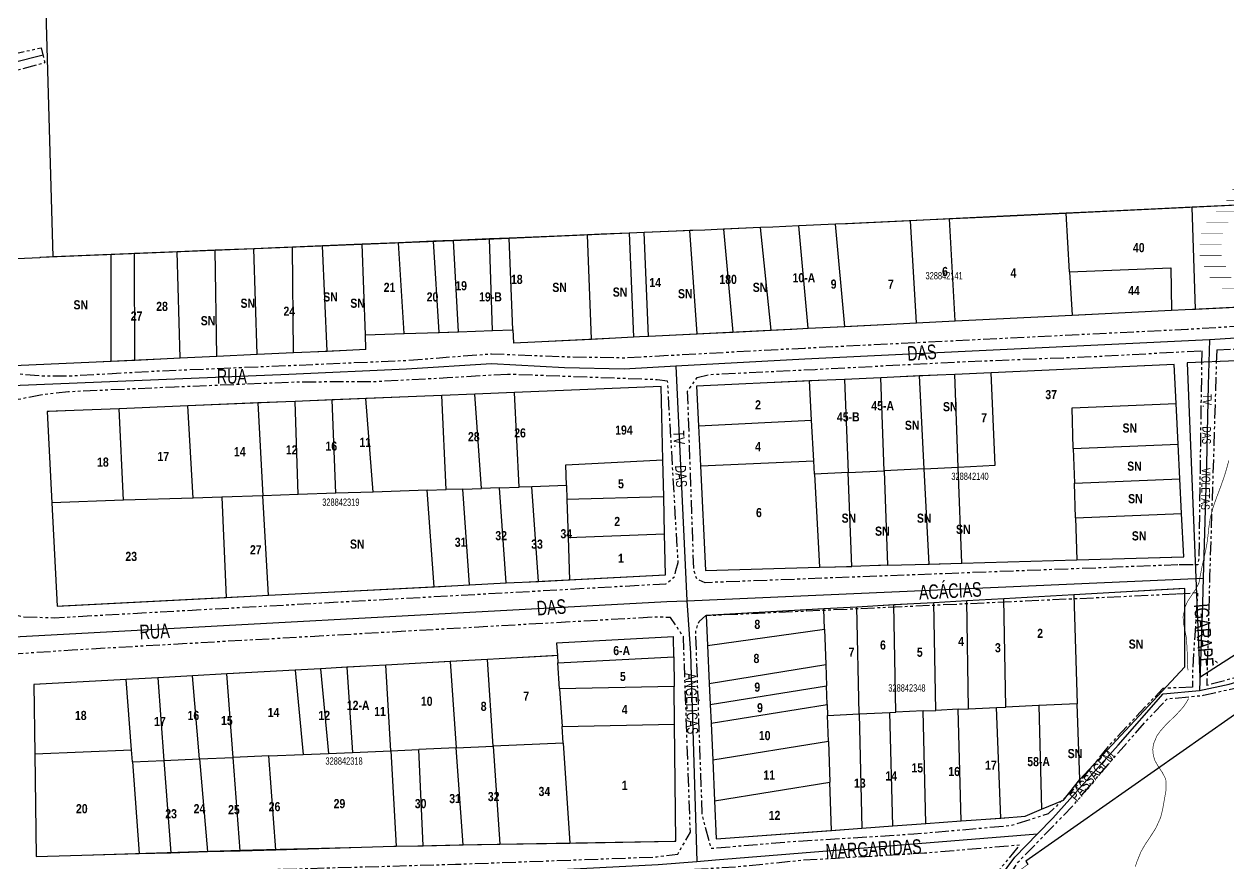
# Model space of a CAD drawing. Extents: x 204381 to 207261, y 4847713 to 4851061.
# Drawn here: x 204662.4 to 204992, y 4849590.3 to 4849820 of the extents above; entities that cross this region are included whole.
import ezdxf
from ezdxf.enums import TextEntityAlignment as Align

# ---------------------------------------------------------------- set-up
doc = ezdxf.new("R2010")
doc.units = 0
doc.header["$LTSCALE"] = 1.5
doc.header["$MEASUREMENT"] = 0
doc.linetypes.add('PHANTOMX2', pattern=[5, 2.5, -0.5, 0.5, -0.5, 0.5, -0.5])
for name, color, linetype in [('CD-MALHA-LOTES', 40, 'CONTINUOUS'), ('CD_TXT_QUADRA', 7, 'CONTINUOUS'), ('HD-AREA-SUJ-INUND', 170, 'CONTINUOUS'), ('HD-CURSO-PERENE', 170, 'CONTINUOUS'), ('HD-TXT-PERENE', 170, 'CONTINUOUS'), ('RU-QUADRAS', 210, 'CONTINUOUS'), ('SV-EIXO-RUA-N-PAV', 6, 'CONTINUOUS'), ('SV-RUA-NAO-PAV-S-GUIA-C-GUIA', 7, 'PHANTOMX2'), ('SV-TXT-RUA-N-PAV-S-GUIA-C-GUIA', 7, 'CONTINUOUS'), ('Th_NmrPort', 7, 'CONTINUOUS')]:
    doc.layers.add(name, color=color, linetype=linetype)
doc.styles.add('ARIAL', font='ARIAL.TTF')
doc.styles.get("Standard").update_dxf_attribs({"font": 'swisscbo.ttf'})

# ---------------------------------------------------------------- blocks, each defined once
blk = doc.blocks.new('*X4')
at = {"layer": 'HD-AREA-SUJ-INUND', "const_width": 0.13}
for points in [[(205055.050228, 4849861.621139), (205061.050228, 4849861.621614)], [(205065.050228, 4849861.621931), (205071.050228, 4849861.622406)], [(205075.050228, 4849861.622723), (205081.050228, 4849861.623198)], [(205085.050228, 4849861.623515), (205087.050228, 4849861.623673)], [(205087.050228, 4849861.623673), (205087.451775, 4849861.621463)], [(205032.646907, 4849858.620882), (205038.646907, 4849858.621223)], [(205042.646907, 4849858.621451), (205048.646907, 4849858.621792)], [(205052.646907, 4849858.62202), (205058.646907, 4849858.622361)], [(205062.646907, 4849858.622588), (205068.646907, 4849858.62293)], [(205072.646907, 4849858.623157), (205078.646907, 4849858.623498)], [(205082.646907, 4849858.623726), (205088.646907, 4849858.624067)], [(205092.646907, 4849858.624295), (205095.646907, 4849858.624465)], [(205095.646907, 4849858.624465), (205096.430331, 4849858.62152)], [(205020.190968, 4849852.620691), (205026.190968, 4849852.620983)], [(205024.639394, 4849855.620769), (205030.639394, 4849855.621076)], [(205030.190968, 4849852.621178), (205036.190968, 4849852.62147)], [(205034.639394, 4849855.62128), (205040.639394, 4849855.621587)], [(205040.190968, 4849852.621664), (205046.190968, 4849852.621956)], [(205044.639394, 4849855.621792), (205050.639394, 4849855.622099)], [(205050.190968, 4849852.622151), (205056.190968, 4849852.622443)], [(205054.639394, 4849855.622304), (205060.639394, 4849855.622611)], [(205060.190968, 4849852.622637), (205066.190968, 4849852.622929)], [(205064.639394, 4849855.622816), (205070.639394, 4849855.623123)], [(205070.190968, 4849852.623124), (205076.190968, 4849852.623416)], [(205074.639394, 4849855.623327), (205080.639394, 4849855.623634)], [(205080.190968, 4849852.623611), (205086.190968, 4849852.623902)], [(205084.639394, 4849855.623839), (205090.639394, 4849855.624146)], [(205090.190968, 4849852.624097), (205096.190968, 4849852.624389)], [(205094.639394, 4849855.624351), (205100.639394, 4849855.624658)], [(205100.190968, 4849852.624584), (205106.190968, 4849852.624876)], [(205017.927838, 4849849.620636), (205023.927838, 4849849.62092)], [(205027.927838, 4849849.62111), (205033.927838, 4849849.621394)], [(205037.927838, 4849849.621584), (205043.927838, 4849849.621868)], [(205047.927838, 4849849.622058), (205053.927838, 4849849.622342)], [(205057.927838, 4849849.622531), (205063.927838, 4849849.622816)], [(205067.927838, 4849849.623005), (205073.927838, 4849849.62329)], [(205077.927838, 4849849.623479), (205083.927838, 4849849.623764)], [(205087.927838, 4849849.623953), (205093.927838, 4849849.624238)], [(205097.927838, 4849849.624427), (205103.927838, 4849849.624712)], [(205107.927838, 4849849.624901), (205110.927838, 4849849.625043)], [(205110.927838, 4849849.625043), (205111.112619, 4849849.621568)], [(205016.27206, 4849846.620586), (205022.27206, 4849846.620866)], [(205026.27206, 4849846.621052), (205032.27206, 4849846.621331)], [(205036.27206, 4849846.621518), (205042.27206, 4849846.621797)], [(205046.27206, 4849846.621984), (205052.27206, 4849846.622263)], [(205056.27206, 4849846.62245), (205062.27206, 4849846.622729)], [(205066.27206, 4849846.622915), (205072.27206, 4849846.623195)], [(205076.27206, 4849846.623381), (205082.27206, 4849846.623661)], [(205086.27206, 4849846.623847), (205092.27206, 4849846.624127)], [(205096.27206, 4849846.624313), (205102.27206, 4849846.624593)], [(205106.27206, 4849846.624779), (205112.272059, 4849846.625058)], [(205015.170552, 4849843.620542), (205021.170552, 4849843.620818)], [(205025.170552, 4849843.621002), (205031.170552, 4849843.621278)], [(205035.170552, 4849843.621462), (205041.170552, 4849843.621738)], [(205045.170552, 4849843.621922), (205051.170552, 4849843.622198)], [(205055.170552, 4849843.622383), (205061.170552, 4849843.622659)], [(205065.170552, 4849843.622843), (205071.170552, 4849843.623119)], [(205075.170552, 4849843.623303), (205081.170552, 4849843.623579)], [(205085.170552, 4849843.623763), (205091.170552, 4849843.624039)], [(205095.170552, 4849843.624223), (205101.170552, 4849843.624499)], [(205105.170552, 4849843.624683), (205111.170552, 4849843.624959)], [(205013.845234, 4849840.620496), (205019.845234, 4849840.620768)], [(205023.845234, 4849840.62095), (205029.845234, 4849840.621223)], [(205033.845234, 4849840.621404), (205039.845234, 4849840.621677)], [(205043.845234, 4849840.621859), (205049.845234, 4849840.622131)], [(205053.845234, 4849840.622313), (205059.845234, 4849840.622586)], [(205063.845234, 4849840.622767), (205069.845234, 4849840.62304)], [(205073.845234, 4849840.623222), (205079.845234, 4849840.623494)], [(205083.845234, 4849840.623676), (205089.845234, 4849840.623948)], [(205093.845234, 4849840.62413), (205099.845234, 4849840.624403)], [(205103.845234, 4849840.624584), (205109.845234, 4849840.624857)], [(205113.845234, 4849840.625039), (205114.845234, 4849840.625084)], [(205114.845234, 4849840.625084), (205115.692177, 4849840.621514)], [(205012.388563, 4849837.620448), (205018.388563, 4849837.620718)], [(205022.388563, 4849837.620897), (205028.388563, 4849837.621167)], [(205032.388563, 4849837.621347), (205038.388563, 4849837.621616)], [(205042.388563, 4849837.621796), (205048.388563, 4849837.622065)], [(205052.388563, 4849837.622245), (205058.388563, 4849837.622514)], [(205062.388563, 4849837.622694), (205068.388563, 4849837.622963)], [(205072.388563, 4849837.623143), (205078.388563, 4849837.623412)], [(205082.388563, 4849837.623592), (205088.388563, 4849837.623862)], [(205092.388563, 4849837.624041), (205098.388563, 4849837.624311)], [(205102.388563, 4849837.62449), (205108.388563, 4849837.62476)], [(205112.388563, 4849837.624939), (205116.388563, 4849837.625119)], [(205116.388563, 4849837.625119), (205116.711155, 4849837.621492)], [(204990.921882, 4849834.620201), (204995.921881, 4849834.621135)], [(204995.921881, 4849834.621135), (204996.669595, 4849834.620258)], [(205009.672643, 4849834.620388), (205015.672643, 4849834.620654)], [(205019.672643, 4849834.620831), (205025.672643, 4849834.621097)], [(205029.672643, 4849834.621274), (205035.672643, 4849834.621539)], [(205039.672643, 4849834.621716), (205045.672643, 4849834.621982)], [(205049.672643, 4849834.622159), (205055.672643, 4849834.622425)], [(205059.672643, 4849834.622602), (205065.672643, 4849834.622868)], [(205069.672643, 4849834.623045), (205075.672643, 4849834.62331)], [(205079.672643, 4849834.623487), (205085.672643, 4849834.623753)], [(205089.672643, 4849834.62393), (205095.672643, 4849834.624196)], [(205099.672643, 4849834.624373), (205105.672643, 4849834.624639)], [(205109.672643, 4849834.624816), (205115.672643, 4849834.625081)], [(204989.393408, 4849831.620152), (204995.393408, 4849831.620397)], [(204999.393408, 4849831.62056), (205005.393408, 4849831.620804)], [(205009.393408, 4849831.620967), (205015.393408, 4849831.621212)], [(205019.393408, 4849831.621374), (205025.393408, 4849831.621619)], [(205029.393408, 4849831.621782), (205035.393408, 4849831.622026)], [(205039.393408, 4849831.622189), (205045.393408, 4849831.622434)], [(205049.393408, 4849831.622597), (205055.393408, 4849831.622841)], [(205059.393408, 4849831.623004), (205065.393408, 4849831.623248)], [(205069.393408, 4849831.623411), (205075.393408, 4849831.623656)], [(205079.393408, 4849831.623819), (205085.393408, 4849831.624063)], [(205089.393408, 4849831.624226), (205095.393408, 4849831.624471)], [(205099.393408, 4849831.624633), (205105.393408, 4849831.624878)], [(205109.393408, 4849831.625041), (205115.393408, 4849831.625285)], [(204990.408336, 4849828.620129), (204996.408336, 4849828.620374)], [(205000.408336, 4849828.620538), (205006.408336, 4849828.620783)], [(205010.408336, 4849828.620946), (205016.408336, 4849828.621191)], [(205020.408336, 4849828.621354), (205026.408336, 4849828.621599)], [(205030.408336, 4849828.621763), (205036.408336, 4849828.622008)], [(205040.408336, 4849828.622171), (205046.408336, 4849828.622416)], [(205050.408336, 4849828.622579), (205056.408336, 4849828.622824)], [(205060.408336, 4849828.622988), (205066.408336, 4849828.623232)], [(205070.408336, 4849828.623396), (205076.408336, 4849828.623641)], [(205080.408336, 4849828.623804), (205086.408336, 4849828.624049)], [(205090.408336, 4849828.624212), (205096.408336, 4849828.624457)], [(205100.408336, 4849828.624621), (205106.408336, 4849828.624866)], [(205110.408336, 4849828.625029), (205116.408336, 4849828.625274)], [(204991.669584, 4849825.620109), (204997.669584, 4849825.620355)], [(205001.669584, 4849825.620519), (205007.669584, 4849825.620764)], [(205011.669584, 4849825.620928), (205017.669584, 4849825.621174)], [(205021.669584, 4849825.621338), (205027.669584, 4849825.621583)], [(205031.669584, 4849825.621747), (205037.669584, 4849825.621993)], [(205041.669584, 4849825.622157), (205047.669584, 4849825.622403)], [(205051.669584, 4849825.622566), (205057.669584, 4849825.622812)], [(205061.669584, 4849825.622976), (205067.669584, 4849825.623222)], [(205071.669584, 4849825.623385), (205077.669584, 4849825.623631)], [(205081.669584, 4849825.623795), (205087.669584, 4849825.624041)], [(205091.669584, 4849825.624204), (205097.669584, 4849825.62445)], [(205101.669584, 4849825.624614), (205107.669584, 4849825.62486)], [(205111.669584, 4849825.625024), (205117.669584, 4849825.625269)], [(204993.108047, 4849822.62009), (204999.108047, 4849822.620337)], [(205003.108047, 4849822.620501), (205009.108047, 4849822.620748)], [(205013.108047, 4849822.620912), (205019.108047, 4849822.621159)], [(205023.108047, 4849822.621323), (205029.108047, 4849822.62157)], [(205033.108047, 4849822.621734), (205039.108047, 4849822.62198)], [(205043.108047, 4849822.622145), (205049.108047, 4849822.622391)], [(205053.108047, 4849822.622556), (205059.108047, 4849822.622802)], [(205063.108047, 4849822.622967), (205069.108047, 4849822.623213)], [(205073.108047, 4849822.623377), (205079.108047, 4849822.623624)], [(205083.108047, 4849822.623788), (205089.108047, 4849822.624035)], [(205093.108047, 4849822.624199), (205099.108047, 4849822.624446)], [(205103.108047, 4849822.62461), (205109.108047, 4849822.624857)], [(205113.108047, 4849822.625021), (205118.108047, 4849822.625226)], [(205118.108047, 4849822.625226), (205119.042246, 4849822.62135)], [(204994.901731, 4849819.620075), (205000.901731, 4849819.620323)], [(204996.818915, 4849816.620062), (205002.818915, 4849816.620311)], [(205004.901731, 4849819.620488), (205010.901731, 4849819.620736)], [(205006.818915, 4849816.620478), (205012.818915, 4849816.620728)], [(205014.901731, 4849819.620901), (205020.901731, 4849819.621149)], [(205016.818915, 4849816.620894), (205022.818915, 4849816.621144)], [(205024.901731, 4849819.621314), (205030.901731, 4849819.621562)], [(205026.818915, 4849816.621311), (205032.818915, 4849816.62156)], [(205034.901731, 4849819.621728), (205040.901731, 4849819.621975)], [(205036.818915, 4849816.621727), (205042.818915, 4849816.621977)], [(205044.901731, 4849819.622141), (205050.901731, 4849819.622388)], [(205046.818915, 4849816.622143), (205052.818915, 4849816.622393)], [(205054.901731, 4849819.622554), (205060.90173, 4849819.622801)], [(205056.818915, 4849816.622559), (205062.818915, 4849816.622809)], [(205064.90173, 4849819.622967), (205070.90173, 4849819.623214)], [(205066.818915, 4849816.622976), (205072.818915, 4849816.623226)], [(205074.90173, 4849819.62338), (205080.90173, 4849819.623627)], [(205076.818915, 4849816.623392), (205082.818915, 4849816.623642)], [(205084.90173, 4849819.623793), (205090.90173, 4849819.62404)], [(205086.818915, 4849816.623808), (205092.818915, 4849816.624058)], [(205094.90173, 4849819.624206), (205100.90173, 4849819.624453)], [(205096.818915, 4849816.624225), (205102.818915, 4849816.624474)], [(205104.90173, 4849819.624619), (205110.90173, 4849819.624866)], [(205106.818915, 4849816.624641), (205112.818915, 4849816.624891)], [(205114.90173, 4849819.625032), (205118.90173, 4849819.625197)], [(205116.818915, 4849816.625057), (205118.818915, 4849816.625141)], [(205118.818915, 4849816.625141), (205119.279241, 4849816.621286)], [(205118.90173, 4849819.625197), (205119.44247, 4849819.621321)], [(204998.824527, 4849813.620049), (205004.824527, 4849813.6203)], [(205008.824527, 4849813.620468), (205014.824527, 4849813.620719)], [(205018.824527, 4849813.620887), (205024.824527, 4849813.621139)], [(205028.824527, 4849813.621306), (205034.824527, 4849813.621558)], [(205038.824527, 4849813.621726), (205044.824527, 4849813.621977)], [(205048.824527, 4849813.622145), (205054.824527, 4849813.622397)], [(205058.824527, 4849813.622564), (205064.824527, 4849813.622816)], [(205068.824527, 4849813.622984), (205074.824527, 4849813.623235)], [(205078.824527, 4849813.623403), (205084.824527, 4849813.623654)], [(205088.824527, 4849813.623822), (205094.824527, 4849813.624074)], [(205098.824527, 4849813.624241), (205104.824527, 4849813.624493)], [(205108.824527, 4849813.624661), (205114.824527, 4849813.624912)], [(205118.824527, 4849813.62508), (205119.458692, 4849813.621255)], [(205000.36545, 4849810.620031), (205006.36545, 4849810.620284)], [(205010.36545, 4849810.620452), (205016.36545, 4849810.620704)], [(205020.36545, 4849810.620873), (205026.36545, 4849810.621125)], [(205030.36545, 4849810.621293), (205036.36545, 4849810.621546)], [(205040.36545, 4849810.621714), (205046.36545, 4849810.621967)], [(205050.36545, 4849810.622135), (205056.36545, 4849810.622387)], [(205060.36545, 4849810.622556), (205066.36545, 4849810.622808)], [(205070.36545, 4849810.622976), (205076.36545, 4849810.623229)], [(205080.36545, 4849810.623397), (205086.36545, 4849810.62365)], [(205090.36545, 4849810.623818), (205096.36545, 4849810.62407)], [(205100.36545, 4849810.624239), (205106.36545, 4849810.624491)], [(205110.36545, 4849810.624659), (205116.36545, 4849810.624912)], [(205001.467083, 4849807.620009), (205007.467083, 4849807.620261)], [(205011.467083, 4849807.620429), (205017.467083, 4849807.620681)], [(205021.467083, 4849807.620849), (205027.467083, 4849807.621101)], [(205031.467083, 4849807.621269), (205037.467083, 4849807.621521)], [(205041.467083, 4849807.621689), (205047.467083, 4849807.621941)], [(205051.467083, 4849807.622109), (205057.467083, 4849807.622361)], [(205061.467083, 4849807.622529), (205067.467083, 4849807.622781)], [(205071.467083, 4849807.62295), (205077.467083, 4849807.623202)], [(205081.467083, 4849807.62337), (205087.467083, 4849807.623622)], [(205091.467083, 4849807.62379), (205097.467083, 4849807.624042)], [(205101.467083, 4849807.62421), (205107.467083, 4849807.624462)], [(205111.467083, 4849807.62463), (205117.467083, 4849807.624882)], [(205121.467083, 4849807.62505), (205121.618651, 4849807.621211)], [(205001.936314, 4849804.619981), (205007.936314, 4849804.620231)], [(205011.936314, 4849804.620398), (205017.936314, 4849804.620648)], [(205021.936314, 4849804.620814), (205027.936314, 4849804.621064)], [(205031.936314, 4849804.621231), (205037.936314, 4849804.621481)], [(205041.936314, 4849804.621648), (205047.936314, 4849804.621898)], [(205051.936314, 4849804.622064), (205057.936314, 4849804.622315)], [(205061.936314, 4849804.622481), (205067.936314, 4849804.622731)], [(205071.936314, 4849804.622898), (205077.936314, 4849804.623148)], [(205081.936314, 4849804.623315), (205087.936314, 4849804.623565)], [(205091.936314, 4849804.623731), (205097.936314, 4849804.623982)], [(205101.936314, 4849804.624148), (205107.936314, 4849804.624398)], [(205111.936314, 4849804.624565), (205117.936314, 4849804.624815)], [(205121.936314, 4849804.624982), (205123.936314, 4849804.625065)], [(205123.936314, 4849804.625065), (205124.124342, 4849804.621203)], [(205002.099718, 4849801.619949), (205008.099718, 4849801.620197)], [(205012.099718, 4849801.620363), (205018.099718, 4849801.62061)], [(205022.099718, 4849801.620776), (205028.099718, 4849801.621023)], [(205032.099718, 4849801.621189), (205038.099718, 4849801.621437)], [(205042.099718, 4849801.621602), (205048.099718, 4849801.62185)], [(205052.099718, 4849801.622015), (205058.099718, 4849801.622263)], [(205062.099718, 4849801.622428), (205068.099718, 4849801.622676)], [(205072.099718, 4849801.622841), (205078.099718, 4849801.623089)], [(205082.099718, 4849801.623254), (205088.099718, 4849801.623502)], [(205092.099718, 4849801.623667), (205098.099718, 4849801.623915)], [(205102.099718, 4849801.624081), (205108.099718, 4849801.624328)], [(205112.099718, 4849801.624494), (205118.099718, 4849801.624742)], [(205122.099718, 4849801.624907), (205126.099718, 4849801.625072)], [(205126.099718, 4849801.625072), (205126.582034, 4849801.621194)], [(205002.047956, 4849798.619916), (205008.047956, 4849798.620162)], [(205012.047956, 4849798.620326), (205018.047956, 4849798.620572)], [(205022.047956, 4849798.620736), (205028.047956, 4849798.620982)], [(205032.047956, 4849798.621146), (205038.047956, 4849798.621392)], [(205042.047956, 4849798.621556), (205048.047956, 4849798.621802)], [(205052.047956, 4849798.621966), (205058.047956, 4849798.622212)], [(205062.047956, 4849798.622377), (205068.047956, 4849798.622623)], [(205072.047956, 4849798.622787), (205078.047956, 4849798.623033)], [(205082.047956, 4849798.623197), (205088.047956, 4849798.623443)], [(205092.047956, 4849798.623607), (205098.047956, 4849798.623853)], [(205102.047956, 4849798.624017), (205108.047956, 4849798.624263)], [(205112.047956, 4849798.624427), (205118.047956, 4849798.624673)], [(205122.047956, 4849798.624837), (205128.047956, 4849798.625083)], [(205001.764401, 4849795.61988), (205007.764401, 4849795.620125)], [(205011.764401, 4849795.620288), (205017.764401, 4849795.620532)], [(205021.764401, 4849795.620695), (205027.764401, 4849795.62094)], [(205031.764401, 4849795.621103), (205037.764401, 4849795.621348)], [(205041.764401, 4849795.621511), (205047.764401, 4849795.621755)], [(205051.764401, 4849795.621918), (205057.764401, 4849795.622163)], [(205061.764401, 4849795.622326), (205067.764401, 4849795.62257)], [(205071.764401, 4849795.622734), (205077.764401, 4849795.622978)], [(205081.764401, 4849795.623141), (205087.764401, 4849795.623386)], [(205091.764401, 4849795.623549), (205097.764401, 4849795.623793)], [(205101.764401, 4849795.623956), (205107.764401, 4849795.624201)], [(205111.764401, 4849795.624364), (205117.764401, 4849795.624609)], [(205121.764401, 4849795.624772), (205127.764401, 4849795.625016)], [(205001.403694, 4849792.619843), (205007.403694, 4849792.620089)], [(205011.403694, 4849792.620252), (205017.403694, 4849792.620497)], [(205021.403694, 4849792.620661), (205027.403694, 4849792.620906)], [(205031.403694, 4849792.621069), (205037.403694, 4849792.621315)], [(205041.403694, 4849792.621478), (205047.403694, 4849792.621723)], [(205051.403694, 4849792.621887), (205057.403694, 4849792.622132)], [(205061.403694, 4849792.622295), (205067.403694, 4849792.62254)], [(205071.403694, 4849792.622704), (205077.403694, 4849792.622949)], [(205081.403694, 4849792.623113), (205087.403694, 4849792.623358)], [(205091.403694, 4849792.623521), (205097.403694, 4849792.623766)], [(205101.403694, 4849792.62393), (205107.403694, 4849792.624175)], [(205111.403694, 4849792.624338), (205117.403694, 4849792.624584)], [(205121.403694, 4849792.624747), (205127.403694, 4849792.624992)], [(205001.791226, 4849789.619814), (205007.791226, 4849789.620189)], [(205011.791226, 4849789.620439), (205017.791226, 4849789.620814)], [(205021.791226, 4849789.621064), (205027.791226, 4849789.621439)], [(205031.791226, 4849789.621689), (205037.791226, 4849789.622064)], [(205041.791226, 4849789.622313), (205047.791226, 4849789.622688)], [(205051.791226, 4849789.622938), (205053.791226, 4849789.623063)], [(205053.791226, 4849789.623063), (205054.373496, 4849789.62034)], [(205089.143393, 4849789.620688), (205095.143393, 4849789.621135)], [(205099.143393, 4849789.621433), (205105.143393, 4849789.62188)], [(205109.143393, 4849789.622177), (205115.143393, 4849789.622624)], [(205119.143393, 4849789.622922), (205125.143393, 4849789.623369)], [(205002.214136, 4849786.619786), (205008.214136, 4849786.620407)], [(205002.687933, 4849783.619757), (205008.687932, 4849783.620442)], [(205012.214136, 4849786.620821), (205018.214136, 4849786.621442)], [(205012.687932, 4849783.620899), (205017.687932, 4849783.62147)], [(205017.687932, 4849783.62147), (205018.147095, 4849783.619912)], [(205001.249477, 4849780.61971), (205007.249477, 4849780.620398)], [(205011.249477, 4849780.620856), (205016.249477, 4849780.621429)], [(205016.249477, 4849780.621429), (205016.588724, 4849780.619863)], [(204997.294242, 4849777.619637), (205003.294242, 4849777.620266)], [(205007.294242, 4849777.620685), (205013.294242, 4849777.621314)], [(204993.223717, 4849774.619564), (204999.223717, 4849774.620151)], [(205003.223717, 4849774.620543), (205009.223717, 4849774.621131)], [(205013.223717, 4849774.621522), (205014.223717, 4849774.62162)], [(205014.223717, 4849774.62162), (205014.296065, 4849774.619774)], [(204991.516373, 4849771.619514), (204997.516373, 4849771.6201)], [(205001.516373, 4849771.620491), (205007.516373, 4849771.621077)], [(205011.516373, 4849771.621468), (205012.516373, 4849771.621566)], [(205012.516373, 4849771.621566), (205012.673795, 4849771.619725)], [(204988.753387, 4849768.619453), (204994.753387, 4849768.620036)], [(204998.753387, 4849768.620425), (205004.753387, 4849768.621008)], [(205008.753387, 4849768.621397), (205009.753387, 4849768.621494)], [(205009.753387, 4849768.621494), (205010.157018, 4849768.619667)], [(204986.117361, 4849765.619394), (204992.117361, 4849765.619973)], [(204996.117361, 4849765.620359), (205002.117361, 4849765.620938)], [(205006.117361, 4849765.621324), (205007.117361, 4849765.62142)], [(205007.117361, 4849765.62142), (205007.827034, 4849765.619611)], [(204984.619025, 4849762.619346), (204990.619025, 4849762.61993)], [(204994.619025, 4849762.62032), (205000.619025, 4849762.620905)], [(205004.619025, 4849762.621294), (205005.619025, 4849762.621392)], [(205005.619025, 4849762.621392), (205005.907284, 4849762.619558)], [(204984.240972, 4849759.619309), (204990.240972, 4849759.619904)], [(204994.240972, 4849759.620302), (205000.240972, 4849759.620897)], [(205004.240972, 4849759.621294), (205004.742053, 4849759.619514)], [(204984.243905, 4849756.619276), (204990.243905, 4849756.619884)], [(204994.243905, 4849756.62029), (205000.243905, 4849756.620898)], [(204985.423269, 4849753.619255), (204991.423269, 4849753.619891)], [(204986.946619, 4849750.619237), (204992.946619, 4849750.619935)], [(204995.423269, 4849753.620316), (205001.423269, 4849753.620952)], [(204996.946619, 4849750.6204), (205000.946619, 4849750.620866)], [(205000.946619, 4849750.620866), (205001.833793, 4849750.619386)], [(204990.386226, 4849747.619238), (204996.386226, 4849747.620117)]]:
    blk.add_lwpolyline(points, dxfattribs=at)

msp = doc.modelspace()

# ---------------------------------------------------------------- linework, layer by layer
at = {"layer": 'CD-MALHA-LOTES'}
for points in [[(204670.42, 4849756.19), (204667.48, 4849858.32)], [(205004.17, 4849770.84), (204982.22, 4849769.79)], [(204932.36, 4849767.41), (204915.77, 4849766.62)], [(204982.22, 4849769.79), (204959.64, 4849768.72)], [(204853.91, 4849763.78), (204848.79, 4849763.57)], [(204864.05, 4849764.23), (204853.91, 4849763.78)], [(204878.53, 4849764.88), (204874.52, 4849764.7)], [(204884.59, 4849765.14), (204878.53, 4849764.88)], [(204905.1, 4849766.11), (204887.86, 4849765.29)], [(204780.01, 4849760.72), (204777.05, 4849760.6)], [(204795.21, 4849761.35), (204789.81, 4849761.13)], [(204828.09, 4849762.71), (204820.39, 4849762.39)], [(204832.19, 4849762.88), (204828.09, 4849762.71)], [(204704.33, 4849757.59), (204697.46, 4849757.31)], [(204725.37, 4849758.46), (204714.72, 4849758.02)], [(204670.42, 4849756.19), (204666.74, 4849756.04)], [(204686.24, 4849756.84), (204670.42, 4849756.19)], [(204690.98, 4849757.04), (204686.24, 4849756.84)], [(204949.34, 4849740.26), (204976.52, 4849741.61)], [(204980.31, 4849741.8), (204983.07, 4849741.93)], [(204983.07, 4849741.93), (205005.25, 4849743.03)], [(204887.13, 4849737.17), (204906.7, 4849738.14)], [(204906.7, 4849738.14), (204917.36, 4849738.67)], [(204917.36, 4849738.67), (204949.34, 4849740.26)], [(204755.87, 4849734.83), (204766.45, 4849735.19)], [(204781.31, 4849735.7), (204790.68, 4849736.02)], [(204817.8, 4849733.72), (204829.27, 4849734.29)], [(204846.69, 4849735.16), (204850.38, 4849735.34)], [(204850.38, 4849735.34), (204856.46, 4849735.64)], [(204856.46, 4849735.64), (204866.95, 4849736.16)], [(204866.95, 4849736.16), (204872.58, 4849736.44)], [(204745.42, 4849730.43), (204756.01, 4849730.92)], [(204796.4, 4849732.66), (204817.8, 4849733.72)], [(204659.62, 4849726.43), (204686.24, 4849727.67)], [(204692.75, 4849727.97), (204705.14, 4849728.55)], [(204705.14, 4849728.55), (204715.16, 4849729.02)]]:
    msp.add_lwpolyline(points, dxfattribs=at)
at = {"layer": 'CD-MALHA-LOTES', "linetype": 'Continuous'}
for points in [[(204947.74, 4849768.15), (204932.36, 4849767.41)], [(204959.64, 4849768.72), (204947.74, 4849768.15)], [(204948.66, 4849752.08), (204947.74, 4849768.15)], [(204983.07, 4849741.93), (204982.22, 4849769.79)], [(204853.91, 4849763.78), (204856.46, 4849735.64)], [(204867.43, 4849764.38), (204864.05, 4849764.23)], [(204866.95, 4849736.16), (204864.05, 4849764.23)], [(204874.52, 4849764.7), (204867.43, 4849764.38)], [(204877.06, 4849736.67), (204874.52, 4849764.7)], [(204887.13, 4849737.17), (204884.59, 4849765.14)], [(204915.77, 4849766.62), (204905.1, 4849766.11)], [(204906.7, 4849738.14), (204905.1, 4849766.11)], [(204917.36, 4849738.67), (204915.77, 4849766.62)], [(204774.55, 4849760.5), (204764.94, 4849760.1)], [(204777.05, 4849760.6), (204774.55, 4849760.5)], [(204776.06, 4849735.52), (204774.55, 4849760.5)], [(204789.81, 4849761.13), (204780.01, 4849760.72)], [(204781.31, 4849735.7), (204780.01, 4849760.72)], [(204790.68, 4849736.02), (204789.81, 4849761.13)], [(204808.38, 4849761.9), (204795.21, 4849761.35)], [(204796.25, 4849736.21), (204795.21, 4849761.35)], [(204816.63, 4849762.24), (204808.38, 4849761.9)], [(204820.39, 4849762.39), (204816.63, 4849762.24)], [(204817.8, 4849733.72), (204816.63, 4849762.24)], [(204828.09, 4849762.71), (204829.27, 4849734.29)], [(204840.97, 4849763.25), (204832.19, 4849762.88)], [(204833.36, 4849734.5), (204832.19, 4849762.88)], [(204844.67, 4849763.4), (204840.97, 4849763.25)], [(204848.79, 4849763.57), (204844.67, 4849763.4)], [(204846.69, 4849735.16), (204844.67, 4849763.4)], [(204692.67, 4849757.11), (204690.98, 4849757.04)], [(204697.46, 4849757.31), (204692.67, 4849757.11)], [(204692.75, 4849727.97), (204692.67, 4849757.11)], [(204714.72, 4849758.02), (204704.33, 4849757.59)], [(204705.14, 4849728.55), (204704.33, 4849757.59)], [(204715.16, 4849729.02), (204714.72, 4849758.02)], [(204731.25, 4849758.71), (204725.37, 4849758.46)], [(204726.25, 4849729.53), (204725.37, 4849758.46)], [(204735.91, 4849758.9), (204731.25, 4849758.71)], [(204744.09, 4849759.24), (204735.91, 4849758.9)], [(204736.2, 4849730), (204735.91, 4849758.9)], [(204754.98, 4849759.69), (204744.09, 4849759.24)], [(204745.42, 4849730.43), (204744.09, 4849759.24)], [(204764.94, 4849760.1), (204754.98, 4849759.69)], [(204755.87, 4849734.83), (204754.98, 4849759.69)], [(204766.45, 4849735.19), (204764.94, 4849760.1)], [(204686.24, 4849727.67), (204686.24, 4849756.84)], [(204948.66, 4849752.08), (204976.4, 4849753.22), (204976.52, 4849741.61)], [(204948.66, 4849752.08), (204949.34, 4849740.26)], [(204976.52, 4849741.61), (204980.31, 4849741.8)], [(204756.01, 4849730.92), (204755.87, 4849734.83)], [(204766.45, 4849735.19), (204776.06, 4849735.52)], [(204776.06, 4849735.52), (204781.31, 4849735.7)], [(204790.68, 4849736.02), (204796.25, 4849736.21)], [(204796.25, 4849736.21), (204796.4, 4849732.66)], [(204829.27, 4849734.29), (204830.89, 4849734.37)], [(204830.89, 4849734.37), (204833.36, 4849734.5)], [(204833.36, 4849734.5), (204846.69, 4849735.16)], [(204872.58, 4849736.44), (204877.06, 4849736.67)], [(204877.06, 4849736.67), (204887.13, 4849737.17)], [(204686.24, 4849727.67), (204692.75, 4849727.97)], [(204715.16, 4849729.02), (204726.25, 4849729.53)], [(204726.25, 4849729.53), (204736.2, 4849730)], [(204736.2, 4849730), (204745.42, 4849730.43)], [(205008.03, 4849728.32), (204980.86, 4849727.2)], [(204927.14, 4849724.48), (204917.19, 4849724.03)], [(204948.95, 4849725.46), (204927.14, 4849724.48)], [(204928.31, 4849699.17), (204927.14, 4849724.48)], [(204980.86, 4849727.2), (204984.31, 4849641.11)], [(204887.06, 4849722.68), (204877.4, 4849722.24)], [(204877.99, 4849711.5), (204877.4, 4849722.24)], [(204896.95, 4849723.12), (204887.06, 4849722.68)], [(204887.06, 4849722.68), (204888.04, 4849697.16)], [(204907.56, 4849723.6), (204896.95, 4849723.12)], [(204897.87, 4849697.65), (204896.95, 4849723.12)], [(204917.19, 4849724.03), (204907.56, 4849723.6)], [(204908.86, 4849698.2), (204907.56, 4849723.6)], [(204918.17, 4849698.66), (204917.19, 4849724.03)], [(204776.83, 4849718.27), (204756.03, 4849717.42)], [(204785.83, 4849718.64), (204776.83, 4849718.27)], [(204778.01, 4849692.5), (204776.83, 4849718.27)], [(204796.7, 4849719.08), (204785.83, 4849718.64)], [(204787.69, 4849692.83), (204785.83, 4849718.64)], [(204797.97, 4849693.17), (204796.7, 4849719.08)], [(204707.22, 4849715.42), (204688.43, 4849714.65)], [(204689.65, 4849689.56), (204688.43, 4849714.65)], [(204726.43, 4849716.21), (204707.22, 4849715.42)], [(204708.68, 4849690.19), (204707.22, 4849715.42)], [(204736.63, 4849716.62), (204726.43, 4849716.21)], [(204726.43, 4849716.21), (204727.81, 4849690.83)], [(204746.77, 4849717.04), (204736.63, 4849716.62)], [(204737.44, 4849691.15), (204736.63, 4849716.62)], [(204756.03, 4849717.42), (204746.77, 4849717.04)], [(204747.79, 4849691.5), (204746.77, 4849717.04)], [(204757.95, 4849691.83), (204756.03, 4849717.42)], [(204978.35, 4849704.93), (204977.8, 4849716.03)], [(204847.07, 4849709.93), (204877.99, 4849711.5)], [(204878.61, 4849700.37), (204877.99, 4849711.5)], [(204847.07, 4849709.93), (204847.59, 4849699.01)], [(204949.66, 4849703.74), (204978.35, 4849704.93)], [(204978.82, 4849695.46), (204978.35, 4849704.93)], [(204949.66, 4849703.74), (204949.97, 4849694.26)], [(204837.55, 4849690.52), (204837.3, 4849700.67)], [(204847.59, 4849699.01), (204878.61, 4849700.37)], [(204878.81, 4849696.7), (204878.61, 4849700.37)], [(204908.86, 4849698.2), (204897.87, 4849697.65)], [(204908.86, 4849698.2), (204918.17, 4849698.66)], [(204910.2, 4849672.09), (204908.86, 4849698.2)], [(204918.17, 4849698.66), (204928.31, 4849699.17)], [(204919.18, 4849672.35), (204918.17, 4849698.66)], [(204888.04, 4849697.16), (204878.81, 4849696.7)], [(204878.81, 4849696.7), (204880.22, 4849671.23)], [(204888.04, 4849697.16), (204897.87, 4849697.65)], [(204889.02, 4849671.48), (204888.04, 4849697.16)], [(204897.87, 4849697.65), (204898.81, 4849671.76)], [(204949.97, 4849694.26), (204978.82, 4849695.46)], [(204979.29, 4849685.98), (204978.82, 4849695.46)], [(204747.79, 4849691.5), (204737.44, 4849691.15)], [(204757.95, 4849691.83), (204747.79, 4849691.5)], [(204772.8, 4849692.33), (204757.95, 4849691.83)], [(204772.8, 4849692.33), (204778.01, 4849692.5)], [(204774.65, 4849665.9), (204772.8, 4849692.33)], [(204782.53, 4849692.65), (204778.01, 4849692.5)], [(204782.53, 4849692.65), (204787.69, 4849692.83)], [(204784.37, 4849666.4), (204782.53, 4849692.65)], [(204792.56, 4849692.99), (204787.69, 4849692.83)], [(204792.56, 4849692.99), (204797.97, 4849693.17)], [(204794.39, 4849666.92), (204792.56, 4849692.99)], [(204801.44, 4849693.28), (204797.97, 4849693.17)], [(204810.89, 4849693.6), (204801.44, 4849693.28)], [(204803.25, 4849667.37), (204801.44, 4849693.28)], [(204810.89, 4849693.6), (204811.01, 4849689.82)], [(204950.29, 4849684.77), (204949.97, 4849694.26)], [(204689.65, 4849689.56), (204670.03, 4849688.9)], [(204708.68, 4849690.19), (204689.65, 4849689.56)], [(204716.6, 4849690.46), (204708.68, 4849690.19)], [(204727.81, 4849690.83), (204716.6, 4849690.46)], [(204716.6, 4849690.46), (204717.79, 4849662.98)], [(204737.44, 4849691.15), (204727.81, 4849690.83)], [(204729.3, 4849663.57), (204727.81, 4849690.83)], [(204837.55, 4849690.52), (204811.01, 4849689.82)], [(204811.01, 4849689.82), (204811.35, 4849679.35)], [(204837.79, 4849680.34), (204837.55, 4849690.52)], [(204950.29, 4849684.77), (204979.29, 4849685.98)], [(204950.29, 4849684.77), (204950.66, 4849673.25)], [(204979.88, 4849674.09), (204979.29, 4849685.98)], [(204811.35, 4849679.35), (204837.79, 4849680.34)], [(204811.35, 4849679.35), (204811.73, 4849667.81)], [(204880.22, 4849671.23), (204889.02, 4849671.48)], [(204898.81, 4849671.76), (204889.02, 4849671.48)], [(204898.81, 4849671.76), (204910.2, 4849672.09)], [(204910.2, 4849672.09), (204919.18, 4849672.35)], [(204919.18, 4849672.35), (204950.66, 4849673.25)], [(204950.66, 4849673.25), (204979.88, 4849674.09)], [(204729.3, 4849663.57), (204774.65, 4849665.9)], [(204774.65, 4849665.9), (204784.37, 4849666.4)], [(204784.37, 4849666.4), (204794.39, 4849666.92)], [(204794.39, 4849666.92), (204803.25, 4849667.37)], [(204803.25, 4849667.37), (204811.73, 4849667.81)], [(204717.79, 4849662.98), (204729.3, 4849663.57)], [(204911.52, 4849661.53), (204900.53, 4849660.91)], [(204920.48, 4849662.03), (204911.52, 4849661.53)], [(204912.03, 4849632.05), (204911.52, 4849661.53)], [(204930.67, 4849662.61), (204920.48, 4849662.03)], [(204920.99, 4849632.46), (204920.48, 4849662.03)], [(204949.82, 4849663.68), (204930.67, 4849662.61)], [(204931.18, 4849632.94), (204930.67, 4849662.61)], [(204949.82, 4849663.68), (204950.72, 4849633.84)], [(204890.37, 4849660.34), (204881.4, 4849659.83)], [(204881.59, 4849654.27), (204881.4, 4849659.83)], [(204900.53, 4849660.91), (204890.37, 4849660.34)], [(204891.06, 4849631.07), (204890.37, 4849660.34)], [(204901.03, 4849631.54), (204900.53, 4849660.91)], [(205034.99, 4849659.76), (204936.64, 4849590.71)], [(204984.31, 4849641.11), (205010.56, 4849657.98)], [(204849.55, 4849649.81), (204881.59, 4849654.27)], [(204881.59, 4849654.27), (204881.93, 4849644.57)], [(204808.19, 4849650.45), (204808.42, 4849647.03)], [(204849.55, 4849649.81), (204850.01, 4849639.41)], [(204779.1, 4849645.42), (204761.46, 4849644.44)], [(204789.27, 4849645.98), (204779.1, 4849645.42)], [(204779.1, 4849645.42), (204780.76, 4849621.78)], [(204808.42, 4849647.03), (204789.27, 4849645.98)], [(204790.86, 4849622.21), (204789.27, 4849645.98)], [(204808.42, 4849647.03), (204808.55, 4849645.07)], [(204808.55, 4849645.07), (204840.29, 4849646.71)], [(204809.03, 4849637.95), (204808.55, 4849645.07)], [(204840.29, 4849646.71), (204840.39, 4849638.58)], [(204717.97, 4849642.04), (204708.51, 4849641.52)], [(204736.68, 4849643.07), (204717.97, 4849642.04)], [(204719.69, 4849619.14), (204717.97, 4849642.04)], [(204743.59, 4849643.45), (204736.68, 4849643.07)], [(204736.68, 4849643.07), (204738.87, 4849619.97)], [(204750.78, 4849643.85), (204743.59, 4849643.45)], [(204743.59, 4849643.45), (204745.79, 4849620.27)], [(204761.46, 4849644.44), (204750.78, 4849643.85)], [(204750.78, 4849643.85), (204752.34, 4849620.55)], [(204762.82, 4849621), (204761.46, 4849644.44)], [(204850.01, 4849639.41), (204881.93, 4849644.57)], [(204881.93, 4849644.57), (204882.13, 4849638.77)], [(204699.01, 4849640.99), (204690.39, 4849640.52)], [(204691.84, 4849621.24), (204690.39, 4849640.52)], [(204708.51, 4849641.52), (204699.01, 4849640.99)], [(204699.01, 4849640.99), (204700.72, 4849618.32)], [(204710.46, 4849618.74), (204708.51, 4849641.52)], [(204840.39, 4849638.58), (204809.03, 4849637.95)], [(204840.5, 4849628.25), (204840.39, 4849638.58)], [(204850.01, 4849639.41), (204850.27, 4849633.61)], [(204850.27, 4849633.61), (204882.13, 4849638.77)], [(204882.3, 4849633.67), (204882.13, 4849638.77)], [(204809.03, 4849637.95), (204809.72, 4849627.63)], [(204850.27, 4849633.61), (204850.5, 4849628.52)], [(204850.5, 4849628.52), (204882.3, 4849633.67)], [(204882.3, 4849633.67), (204882.4, 4849630.67)], [(204908.53, 4849631.88), (204901.03, 4849631.54)], [(204908.53, 4849631.88), (204912.03, 4849632.05)], [(204909.3, 4849601.06), (204908.53, 4849631.88)], [(204918.18, 4849632.33), (204912.03, 4849632.05)], [(204918.18, 4849632.33), (204920.99, 4849632.46)], [(204918.95, 4849601.76), (204918.18, 4849632.33)], [(204920.99, 4849632.46), (204928.66, 4849632.82)], [(204928.66, 4849632.82), (204931.18, 4849632.94)], [(204929.79, 4849602.55), (204928.66, 4849632.82)], [(204940.18, 4849633.35), (204931.18, 4849632.94)], [(204950.72, 4849633.84), (204940.18, 4849633.35)], [(204940.18, 4849633.35), (204940.95, 4849604.95)], [(204951.48, 4849613.15), (204950.72, 4849633.84)], [(204882.4, 4849630.67), (204891.06, 4849631.07)], [(204882.65, 4849623.53), (204882.4, 4849630.67)], [(204891.06, 4849631.07), (204899.45, 4849631.46)], [(204891.06, 4849631.07), (204891.79, 4849599.78)], [(204899.45, 4849631.46), (204901.03, 4849631.54)], [(204900.23, 4849600.4), (204899.45, 4849631.46)], [(204809.72, 4849627.63), (204840.5, 4849628.25)], [(204810.03, 4849623.04), (204809.72, 4849627.63)], [(204850.5, 4849628.52), (204850.95, 4849618.4)], [(204780.76, 4849621.78), (204790.86, 4849622.21)], [(204810.03, 4849623.04), (204790.86, 4849622.21)], [(204790.86, 4849622.21), (204792.66, 4849595.37)], [(204810.03, 4849623.04), (204811.85, 4849595.71)], [(204882.65, 4849623.53), (204850.95, 4849618.4)], [(204882.65, 4849623.53), (204883.03, 4849612.38)], [(204665.36, 4849620.12), (204691.84, 4849621.24)], [(204665.36, 4849620.12), (204665.72, 4849592)], [(204692.09, 4849617.95), (204691.84, 4849621.24)], [(204700.72, 4849618.32), (204710.46, 4849618.74)], [(204710.46, 4849618.74), (204719.69, 4849619.14)], [(204710.46, 4849618.74), (204712.62, 4849593.36)], [(204729.44, 4849619.56), (204719.69, 4849619.14)], [(204721.6, 4849593.62), (204719.69, 4849619.14)], [(204729.44, 4849619.56), (204738.87, 4849619.97)], [(204731.37, 4849593.9), (204729.44, 4849619.56)], [(204738.87, 4849619.97), (204745.79, 4849620.27)], [(204745.79, 4849620.27), (204752.34, 4849620.55)], [(204752.34, 4849620.55), (204762.82, 4849621)], [(204762.82, 4849621), (204770.45, 4849621.33)], [(204762.82, 4849621), (204764.33, 4849594.85)], [(204780.76, 4849621.78), (204770.45, 4849621.33)], [(204771.67, 4849594.99), (204770.45, 4849621.33)], [(204782.62, 4849595.18), (204780.76, 4849621.78)], [(204692.09, 4849617.95), (204700.72, 4849618.32)], [(204692.09, 4849617.95), (204693.97, 4849592.82)], [(204700.72, 4849618.32), (204702.61, 4849593.07)], [(204850.95, 4849618.4), (204851.45, 4849607.27)], [(204851.45, 4849607.27), (204883.03, 4849612.38)], [(204883.49, 4849599.17), (204883.03, 4849612.38)], [(204918.95, 4849601.76), (204929.79, 4849602.55)], [(204883.49, 4849599.17), (204891.79, 4849599.78)], [(204891.79, 4849599.78), (204900.23, 4849600.4)], [(204900.23, 4849600.4), (204909.3, 4849601.06)], [(204909.3, 4849601.06), (204918.95, 4849601.76)], [(204792.66, 4849595.37), (204811.85, 4849595.71)], [(204665.72, 4849592), (204693.97, 4849592.82)], [(204693.97, 4849592.82), (204702.61, 4849593.07)], [(204702.61, 4849593.07), (204712.62, 4849593.36)], [(204712.62, 4849593.36), (204721.6, 4849593.62)], [(204721.6, 4849593.62), (204731.37, 4849593.9)], [(204764.33, 4849594.85), (204771.67, 4849594.99)], [(204771.67, 4849594.99), (204782.62, 4849595.18)], [(204782.62, 4849595.18), (204792.66, 4849595.37)], [(204936.64, 4849590.71), (204937.22, 4849589.86)]]:
    msp.add_lwpolyline(points, dxfattribs=at)
at = {"layer": 'CD-MALHA-LOTES', "linetype": 'Continuous', "flags": 128}
for points in [[(204887.86, 4849765.29), (204884.59, 4849765.14)], [(204659.62, 4849726.43), (204658.35, 4849755.69), (204666.74, 4849756.04)], [(204977.8, 4849716.03), (204977.27, 4849726.74), (204948.95, 4849725.46)], [(204877.4, 4849722.24), (204846.54, 4849720.85), (204847.07, 4849709.93)], [(204837.3, 4849700.67), (204836.82, 4849720.72), (204796.7, 4849719.08)], [(204688.43, 4849714.65), (204668.75, 4849713.85), (204670.03, 4849688.9)], [(204949.66, 4849703.74), (204949.3, 4849714.84), (204977.8, 4849716.03)], [(204810.89, 4849693.6), (204810.7, 4849699.23), (204837.3, 4849700.67)], [(204847.59, 4849699.01), (204848.98, 4849670.33), (204880.22, 4849671.23)], [(204670.03, 4849688.9), (204671.49, 4849660.6), (204717.79, 4849662.98)], [(204811.73, 4849667.81), (204838.06, 4849669.16), (204837.79, 4849680.34)], [(204951.48, 4849613.15), (204980.19, 4849643.92), (204980.16, 4849665.39), (204949.82, 4849663.68)], [(204881.4, 4849659.83), (204849.18, 4849658.02), (204849.55, 4849649.81)], [(204840.29, 4849646.71), (204840.23, 4849652.18), (204808.19, 4849650.45)], [(204690.39, 4849640.52), (204665.11, 4849639.12), (204665.36, 4849620.12)], [(204811.85, 4849595.71), (204840.87, 4849596.24), (204840.5, 4849628.25)], [(204940.95, 4849604.95), (204946.98, 4849607.5), (204951.48, 4849613.15)], [(204851.45, 4849607.27), (204851.91, 4849596.87), (204883.49, 4849599.17)], [(204929.79, 4849602.55), (204936.44, 4849603.04), (204940.95, 4849604.95)], [(204731.37, 4849593.9), (204763.63, 4849594.84), (204764.33, 4849594.85)]]:
    msp.add_lwpolyline(points, dxfattribs=at)
at = {"layer": 'HD-CURSO-PERENE', "const_width": 0.18, "flags": 128}
for points in [[(204981.05, 4849643), (204980.92, 4849644.49), (204980.86, 4849645.99), (204980.84, 4849647.49), (204980.81, 4849649.02), (204980.59, 4849652.01), (204980.19, 4849654.11), (204979.88, 4849655.59), (204979.69, 4849657.64), (204980.33, 4849660.56), (204980.99, 4849661.95), (204982.26, 4849663.89), (204983.13, 4849665.13), (204984.04, 4849666.9), (204984.6, 4849669.85), (204984.89, 4849671.38), (204985.32, 4849673.31), (204985.66, 4849674.77), (204985.97, 4849676.24), (204986.24, 4849677.71), (204986.46, 4849679.27), (204986.62, 4849680.76), (204986.78, 4849682.25), (204987.17, 4849684.8), (204987.94, 4849687.68), (204988.94, 4849690.51), (204989.48, 4849691.92), (204990.01, 4849693.33), (204990.99, 4849696.12), (204991.43, 4849697.55), (204991.84, 4849699), (204992.22, 4849700.45)], [(204981.21, 4849635.25), (204980.43, 4849633.92), (204979.54, 4849632.71), (204977.97, 4849630.98), (204975.83, 4849628.9), (204974.77, 4849627.83), (204973.38, 4849626.25), (204972.51, 4849625), (204971.59, 4849622.79), (204971.41, 4849621.3), (204971.55, 4849619.78), (204971.99, 4849618.3), (204973.11, 4849616.36), (204973.99, 4849615.11), (204974.98, 4849613.19), (204975.06, 4849610.27), (204974.78, 4849608.73), (204974.37, 4849606.42), (204974.12, 4849604.94), (204973.58, 4849602.75), (204972.36, 4849600.03), (204971.58, 4849598.72), (204970.28, 4849596.76), (204969.45, 4849595.52), (204968.23, 4849593.45), (204967.1, 4849590.68), (204966.63, 4849589.25)]]:
    msp.add_lwpolyline(points, dxfattribs=at)
at = {"layer": 'RU-QUADRAS', "color": 6, "linetype": 'Continuous', "const_width": 0.18}
msp.add_lwpolyline([(205251.55, 4849793.32), (205215.26, 4849773.85), (205216.17, 4849779.14), (205140.06, 4849776.71), (205056.31, 4849773.33), (204854.12, 4849763.79), (204670.42, 4849756.19), (204665.61, 4849923.15)], dxfattribs=at)
msp.add_lwpolyline([(204689.56, 4849036.86), (204682.04, 4849310.52, 0.006191), (204674.83, 4849505.01), (204901.52, 4849514.84), (204895.47, 4849527.17), (204888.62, 4849545.39), (204929.68, 4849576.84), (204926.09, 4849581.89), (204937.22, 4849589.86), (204936.66, 4849590.69), (205034.99, 4849659.76), (205124.85, 4849714.8), (205154.86, 4849735.79), (205169.26, 4849741.12), (205174.23, 4849744.04), (205259.46, 4849781.03)], format="xyb", dxfattribs=at)
for points in [[(204658.38, 4849755.69, 0.002895), (205056.31, 4849773.33, -0.00421), (205216.17, 4849779.14), (205215.26, 4849773.85, -0.02234), (205186.7, 4849762.82), (205163.38, 4849755), (205129.24, 4849749.2), (204796.4, 4849732.66), (204796.25, 4849736.21), (204755.87, 4849734.83), (204756.01, 4849730.92), (204659.62, 4849726.43)], [(204665.11, 4849639.12), (204808.42, 4849647.03), (204808.21, 4849650.45), (204840.23, 4849652.18), (204840.87, 4849596.24, 0.005437), (204665.72, 4849592)]]:
    msp.add_lwpolyline(points, format="xyb", close=True, dxfattribs=at)
for points in [[(204980.86, 4849727.2), (205101.8, 4849732.18), (205102, 4849734.19), (205107.6, 4849734.39), (205107.6, 4849732.38), (205119.2, 4849732.98), (205119.2, 4849732.18), (205088, 4849704.89), (205046.39, 4849681.01), (204984.31, 4849641.11)], [(204846.54, 4849720.85), (204977.27, 4849726.74), (204979.88, 4849674.09), (204848.98, 4849670.33)], [(204668.75, 4849713.85), (204836.82, 4849720.72), (204838.06, 4849669.16), (204671.49, 4849660.6)], [(204849.18, 4849658.02), (204980.16, 4849665.39), (204980.19, 4849643.92), (204951.46, 4849613.15), (204946.98, 4849607.5), (204936.44, 4849603.04), (204851.91, 4849596.87)]]:
    msp.add_lwpolyline(points, close=True, dxfattribs=at)
at = {"layer": 'SV-EIXO-RUA-N-PAV', "flags": 128}
for points in [[(204667.69, 4849811.4), (204643.04, 4849805.24)], [(205222.08, 4849770.43), (205200.64, 4849761.85), (205181.03, 4849754.57), (205162.42, 4849749.3), (205149.22, 4849745.54), (205139.63, 4849743.46), (205131.64, 4849742.53), (205126.42, 4849741.91), (205108.33, 4849740.72), (205045.94, 4849737.27), (204986.94, 4849733.5), (204876.18, 4849728.18), (204840.84, 4849726.27), (204826.7, 4849725.51), (204810.37, 4849725.81), (204790.37, 4849726.92), (204767.13, 4849725.45), (204734.87, 4849724.04), (204699.22, 4849722.56), (204654.57, 4849720.68), (204646.71, 4849721.69), (204644.59, 4849721.96)], [(204887.62, 4849550.82), (204917.52, 4849571.51), (204923.16, 4849577.71), (204933.69, 4849591.82), (204939.9, 4849598.25), (204944.04, 4849602.54), (204961.9, 4849622.47), (204974.24, 4849636.57), (204984.17, 4849637.46), (204992.32, 4849639.23), (204998.7, 4849641.09), (205010.67, 4849652.53), (205029.01, 4849665.56), (205035.66, 4849669.28), (205096.02, 4849705.71), (205123.67, 4849729.37), (205127.74, 4849734.16), (205130.45, 4849738.5), (205131.64, 4849742.53)], [(204986.94, 4849733.5), (204986.53, 4849721.12), (204986.12, 4849699.47), (204985.22, 4849668.27), (204984.99, 4849661.4), (204984.17, 4849637.46)], [(204840.84, 4849726.27), (204843.9, 4849662.16), (204843.9, 4849662.07), (204844.88, 4849647.73), (204846.58, 4849590.68)], [(204649.46, 4849651.64), (204838.38, 4849661.84), (204843.9, 4849662.07), (204985.22, 4849668.27)], [(204655.52, 4849582.94), (204722.36, 4849584.84), (204784.55, 4849587.19), (204836.02, 4849589.8), (204846.58, 4849590.68), (204851.7, 4849591.11), (204939.9, 4849598.25)]]:
    msp.add_lwpolyline(points, dxfattribs=at)
at = {"layer": 'SV-RUA-NAO-PAV-S-GUIA-C-GUIA', "flags": 128}
for points in [[(204651.4, 4849810.29), (204656.76, 4849811.2), (204667.13, 4849813.46), (204668.1, 4849809.4)], [(204648.54, 4849802.21), (204653.31, 4849805.67), (204661.88, 4849807.7), (204668.1, 4849809.4)], [(205138.36, 4849746.19), (205138.13, 4849746.14), (205126.16, 4849744.9), (205108.15, 4849743.71), (205045.77, 4849740.26), (204980.88, 4849736.34), (204876.03, 4849731.17), (204826.65, 4849728.51), (204810.45, 4849728.8), (204790.41, 4849729.59), (204766.99, 4849727.79), (204734.77, 4849726.38), (204699.11, 4849724.9), (204675.1, 4849723.56), (204666.89, 4849723.58), (204660.7, 4849724.14), (204654.16, 4849725.1)], [(204923.96, 4849573.86), (204934.47, 4849590.44), (204949.42, 4849605.77), (204962.72, 4849621.35), (204970.24, 4849629.81), (204975.41, 4849635.22), (204985.28, 4849636.16), (204999.62, 4849639.45), (205012.08, 4849651.44), (205030.65, 4849664.37), (205040.79, 4849669.72), (205044.3, 4849671.54), (205060.43, 4849680.93), (205079.9, 4849692.93), (205096.83, 4849703.98), (205110.7, 4849715.73), (205141.99, 4849740.06)], [(204988.91, 4849730.74), (205057.64, 4849734.51), (205085.24, 4849736.26), (205107.69, 4849737.57), (205119.93, 4849737.33), (205122.96, 4849735.35), (205122.72, 4849731.74), (205117.27, 4849726.15), (205107.19, 4849717.85), (205094.68, 4849707.23), (205076.28, 4849695.87), (205049.78, 4849680.24), (205032.33, 4849669.75), (205027.71, 4849666.97), (205009.59, 4849653.96), (204997.97, 4849642.07), (204986.19, 4849638.84)], [(204988.91, 4849730.74), (204988.05, 4849701.92), (204986.97, 4849668.83), (204986.19, 4849638.84)], [(204978.27, 4849671.87), (204848.86, 4849667), (204846.61, 4849667.99), (204845.78, 4849670.34), (204844.07, 4849719.45), (204846.7, 4849723.18), (204849.81, 4849723.99), (204879.01, 4849725.42), (204918.6, 4849727.49), (204955.35, 4849728.94), (204984.81, 4849730.53)], [(204984.81, 4849730.53), (204984.32, 4849695.24), (204984.04, 4849673.96), (204983.73, 4849671.86), (204978.27, 4849671.87)], [(204794.79, 4849724.05), (204778.21, 4849723.05), (204758.15, 4849722), (204737.31, 4849721.93), (204703.61, 4849720.55), (204674.57, 4849719.25), (204667.4, 4849718.46), (204660.37, 4849717.04), (204653.35, 4849714.7), (204649.04, 4849711.42)], [(204650.53, 4849665.28), (204653.82, 4849659.98), (204662, 4849657.7), (204670.63, 4849657.4), (204838.17, 4849666.71), (204840.39, 4849668.54), (204840.89, 4849670.36), (204841.48, 4849672.53), (204838.6, 4849722.22), (204835.75, 4849722.55), (204794.79, 4849724.05)], [(204847.21, 4849656.37), (204849.02, 4849658.02), (204977.92, 4849663.92)], [(204977.92, 4849663.92), (204983.69, 4849664.32), (204982.31, 4849643.55), (204982.31, 4849638.43)], [(204658.38, 4849586.44), (204780.56, 4849589.91), (204835.61, 4849591.93), (204841.41, 4849592.69), (204844.82, 4849598.71), (204842.92, 4849652.24), (204839.43, 4849657.44), (204836.13, 4849657.62), (204675.59, 4849648.53), (204656.69, 4849647.22)], [(204982.31, 4849638.43), (204974.14, 4849638.03), (204959.59, 4849622.57), (204949.72, 4849610.42), (204942.81, 4849603.69), (204932.68, 4849600.45), (204905.99, 4849598.11), (204872.83, 4849596.06), (204850.52, 4849594.19), (204848.11, 4849603.23), (204846.28, 4849653.74), (204847.21, 4849656.37)], [(204658.64, 4849580.5), (204779.06, 4849584.37), (204857.71, 4849589.26), (204875.67, 4849591.07), (204908.94, 4849593), (204934.92, 4849595.22), (204929.1, 4849587.97), (204913.75, 4849572.22), (204885.35, 4849553.91)]]:
    msp.add_lwpolyline(points, dxfattribs=at)

# ---------------------------------------------------------------- block references
at = {"layer": 'HD-AREA-SUJ-INUND'}
msp.add_blockref('*X4', (0, 0), dxfattribs=at)

# ---------------------------------------------------------------- texts
at = {"layer": 'CD_TXT_QUADRA', "color": 7, "linetype": 'Continuous', "style": 'ARIAL', "width": 0.7}
for s, p in [('328842141', (204914.3, 4849751.06)), ('328842140', (204921.37, 4849696.14)), ('328842319', (204749.14, 4849689.05)), ('328842348', (204904.11, 4849638.19)), ('328842318', (204750.02, 4849618.18))]:
    msp.add_text(s, height=2, dxfattribs=at).set_placement(p, align=Align.MIDDLE)
at = {"layer": 'HD-TXT-PERENE', "style": 'ARIAL', "width": 0.7}
msp.add_text('IGARAPÉ', height=4, rotation=275, dxfattribs=at).set_placement((204982.68, 4849661.08))
at = {"layer": 'SV-TXT-RUA-N-PAV-S-GUIA-C-GUIA', "style": 'ARIAL', "width": 0.7}
for s, height, rotation, p in [('DAS', 4, 4, (204904.32, 4849727.73)), ('TV.        DAS          VIOLETAS', 2.4, 269, (204985.14, 4849718.67)), ('TV.      DAS', 3, 273, (204840.13, 4849708.52)), ('ACÁCIAS', 4, 3, (204907.5, 4849662.33)), ('DAS', 4, 4, (204802.91, 4849657.99)), ('RUA', 4, 3, (204694.15, 4849651.47)), ('ANGÉLICAS', 3, 272, (204843.39, 4849642.23)), ('PASSAGEM', 3, 50, (204950.71, 4849606.82)), ('MARGARIDAS', 4, 3, (204881.96, 4849591.43))]:
    msp.add_text(s, height=height, rotation=rotation, dxfattribs=at).set_placement(p)
msp.add_text('RUA', height=4, dxfattribs=at).set_placement((204715.18, 4849721.49))
at = {"layer": 'Th_NmrPort', "color": 1}
for s, p in [('40', (204965.99, 4849758.75)), ('18', (204795.72, 4849750.05)), ('180', (204852.77, 4849750.05)), ('10-A', (204872.8, 4849750.49)), ('6', (204913.73, 4849752.22)), ('4', (204932.45, 4849751.79)), ('21', (204760.88, 4849747.87)), ('19', (204780.48, 4849748.31)), ('SN', (204807.04, 4849747.87)), ('SN', (204823.59, 4849746.57)), ('14', (204833.6, 4849749.18)), ('SN', (204841.44, 4849746.13)), ('SN', (204861.91, 4849747.87)), ('9', (204883.25, 4849748.75)), ('7', (204898.92, 4849748.74)), ('44', (204964.68, 4849747)), ('SN', (204675.96, 4849743.09)), ('28', (204698.6, 4849742.65)), ('SN', (204721.68, 4849743.52)), ('SN', (204744.33, 4849745.26)), ('SN', (204751.74, 4849743.52)), ('20', (204772.64, 4849745.26)), ('19-B', (204787.01, 4849745.26)), ('27', (204691.64, 4849740.04)), ('24', (204733.44, 4849741.34)), ('SN', (204710.8, 4849738.73)), ('37', (204942, 4849718.51)), ('2', (204862.55, 4849715.71)), ('45-A', (204894.37, 4849715.46)), ('SN', (204913.98, 4849715.2)), ('45-B', (204884.96, 4849712.4)), ('SN', (204903.55, 4849710.11)), ('7', (204924.43, 4849712.15)), ('28', (204783.95, 4849706.99)), ('26', (204796.61, 4849708.02)), ('194', (204824.25, 4849708.79)), ('SN', (204963.13, 4849709.35)), ('12', (204734.09, 4849703.37)), ('16', (204744.94, 4849704.4)), ('11', (204754.24, 4849705.44)), ('4', (204862.54, 4849704.26)), ('18', (204682.42, 4849700.02)), ('17', (204698.95, 4849701.57)), ('14', (204719.88, 4849702.86)), ('SN', (204964.41, 4849698.91)), ('5', (204825.03, 4849694.08)), ('SN', (204964.66, 4849690.01)), ('2', (204823.99, 4849683.76)), ('6', (204862.8, 4849686.2)), ('SN', (204886.23, 4849684.67)), ('SN', (204906.85, 4849684.67)), ('34', (204809.27, 4849680.4)), ('SN', (204895.39, 4849681.11)), ('SN', (204917.55, 4849681.62)), ('SN', (204751.65, 4849677.56)), ('31', (204780.33, 4849678.08)), ('32', (204791.44, 4849679.88)), ('33', (204801.26, 4849677.56)), ('SN', (204965.68, 4849679.83)), ('23', (204690.17, 4849674.2)), ('27', (204724.27, 4849676.01)), ('1', (204825.03, 4849673.69)), ('8', (204862.35, 4849655.58)), ('4', (204918.14, 4849650.92)), ('2', (204939.77, 4849653.13)), ('6-A', (204823.72, 4849648.42)), ('7', (204888.16, 4849647.97)), ('6', (204896.76, 4849649.94)), ('5', (204906.83, 4849647.97)), ('3', (204928.22, 4849649.2)), ('SN', (204964.83, 4849650.18)), ('8', (204862.11, 4849646.25)), ('5', (204825.55, 4849641.34)), ('9', (204862.35, 4849638.4)), ('10', (204771.06, 4849634.54)), ('7', (204799.1, 4849635.92)), ('18', (204676.36, 4849630.65)), ('16', (204707.19, 4849630.65)), ('14', (204729.12, 4849631.48)), ('12', (204743.01, 4849630.65)), ('12-A', (204750.78, 4849633.43)), ('11', (204758.28, 4849631.76)), ('8', (204787.44, 4849633.15)), ('4', (204826.04, 4849632.27)), ('9', (204863.09, 4849632.75)), ('17', (204698.02, 4849628.99)), ('15', (204716.35, 4849629.26)), ('10', (204863.58, 4849625.14)), ('58-A', (204937.06, 4849618.02)), ('SN', (204948.12, 4849620.22)), ('11', (204864.81, 4849614.33)), ('15', (204905.36, 4849616.3)), ('16', (204915.44, 4849615.31)), ('17', (204925.51, 4849617.03)), ('1', (204826.04, 4849611.51)), ('13', (204889.63, 4849612.12)), ('14', (204898.23, 4849614.09)), ('31', (204778.83, 4849607.9)), ('32', (204789.38, 4849608.45)), ('34', (204803.27, 4849609.84)), ('20', (204676.64, 4849605.12)), ('24', (204708.85, 4849605.12)), ('25', (204718.29, 4849604.85)), ('26', (204729.4, 4849605.68)), ('29', (204747.17, 4849606.51)), ('30', (204769.39, 4849606.51)), ('23', (204701.08, 4849603.74)), ('12', (204866.28, 4849603.28))]:
    msp.add_text(s, height=2.5, dxfattribs=at).set_placement(p, align=Align.MIDDLE_LEFT)

doc.saveas('drawing.dxf')
